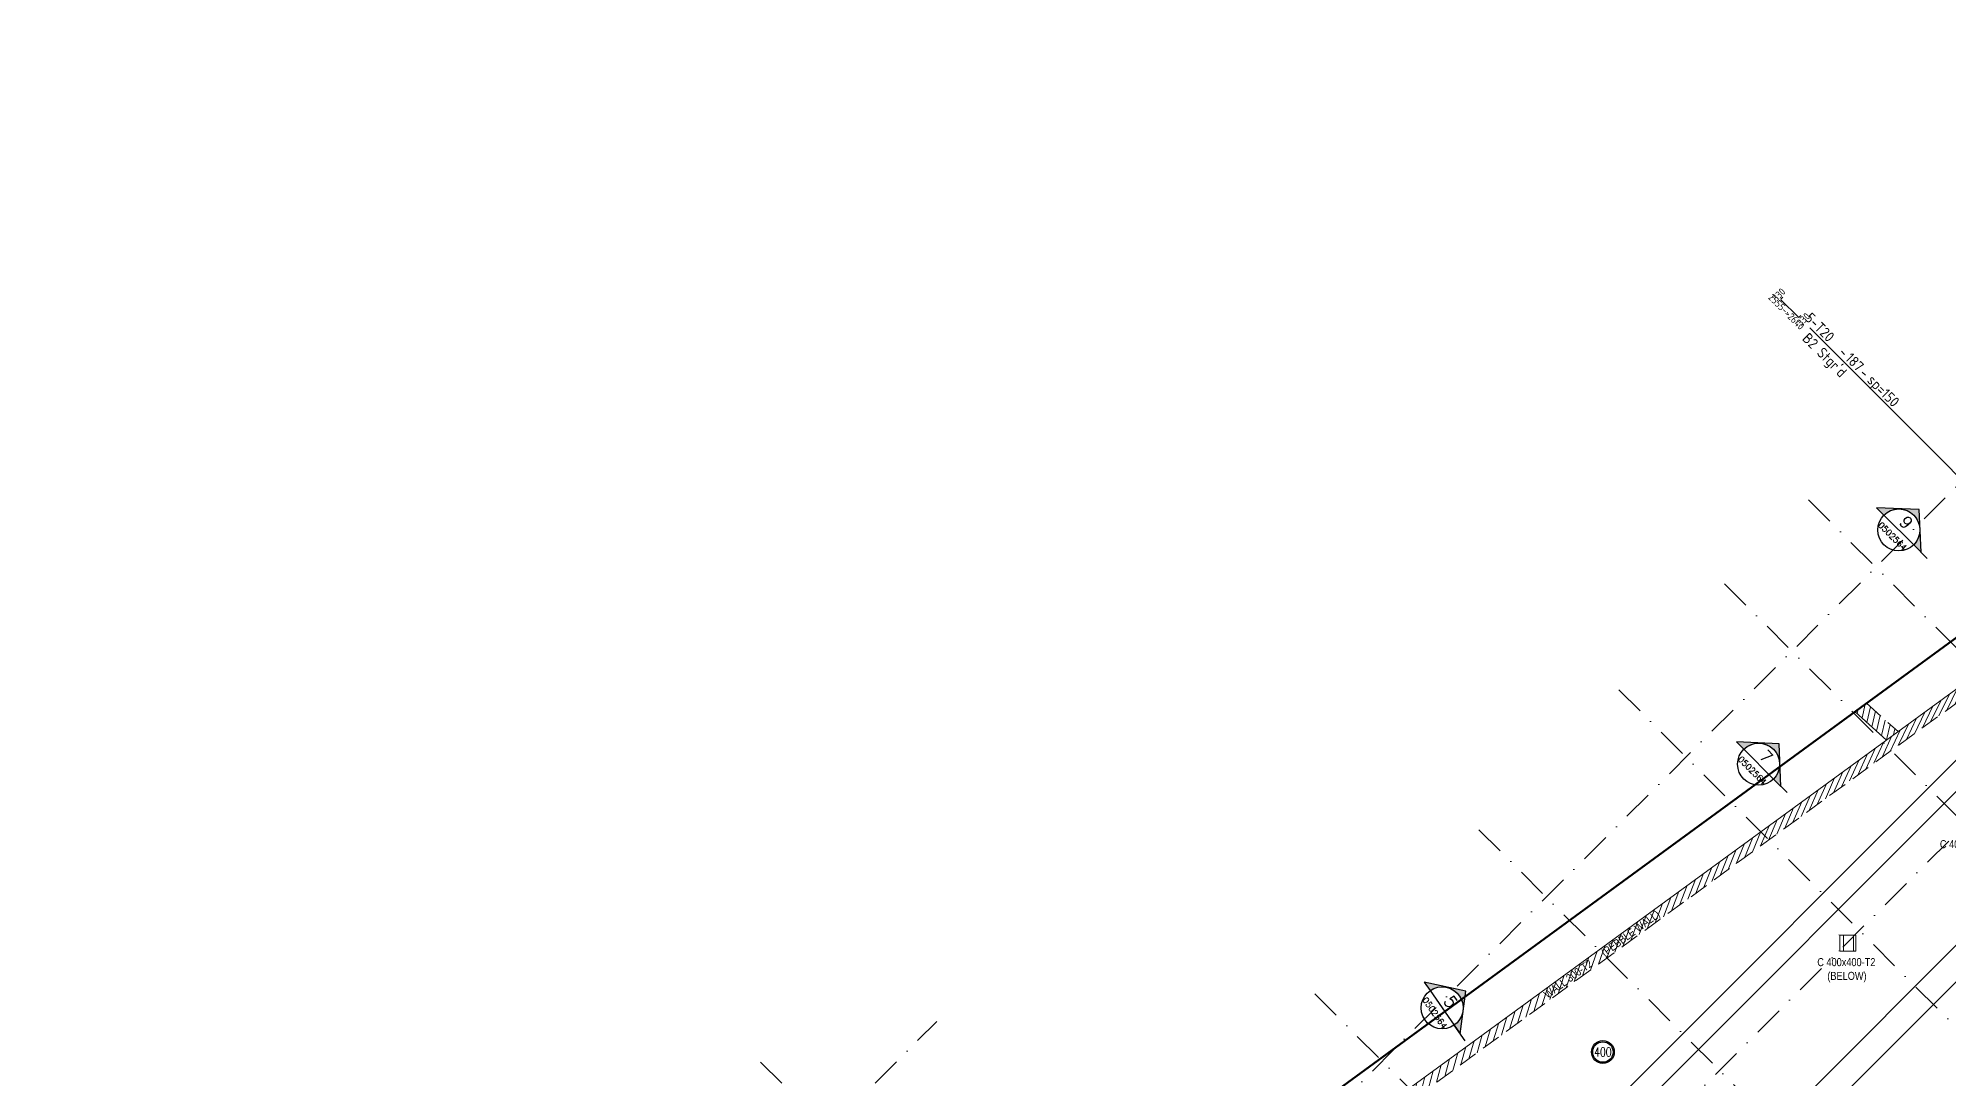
# Model space of a CAD drawing. Extents: x 660761725 to 1323371458, y 2734871439 to 5470067957.
# Drawn here: x 661442043 to 661489800, y 2735067172 to 2735093159 of the extents above; entities that cross this region are included whole.
import ezdxf
from ezdxf.enums import TextEntityAlignment as Align

# ---------------------------------------------------------------- set-up
doc = ezdxf.new("R2010")
doc.units = 0
for name, pattern in [('AXES', [1.95, 1.2, -0.25, 0.25, -0.25]), ('CENTER2', [28.575000000000003, 19.05, -3.175, 3.175, -3.175]), ('Hidden', [714.375, 476.25, -238.125]), ('sbp_axis_short', [10, 5, -2.5, 0, -2.5])]:
    doc.linetypes.add(name, pattern=pattern)
doc.layers.add('A-DETL', color=5, linetype='Continuous', lineweight=9, true_color=0x0000ff)
for name, color, linetype, lineweight in [('A-FLOR-PATT', 7, 'Continuous', 15), ('A-ROOF', 7, 'Continuous', 15), ('A-WALL', 7, 'Continuous', 15), ('A-WALL-IDEN', 7, 'Continuous', 9), ('S-COLS-IDEN', 7, 'Continuous', 9), ('S-GRID', 7, 'Continuous', 9), ('S-MATCH LNE', 5, 'CENTER2', 40)]:
    doc.layers.add(name, color=color, linetype=linetype, lineweight=lineweight)
for name, color, linetype in [('S-AXIS', 20, 'AXES'), ('S-IDEN', 221, 'Continuous'), ('S-LEVEL', 3, 'Continuous'), ('S-RDIMO', 8, 'Continuous'), ('S-RSYMB', 7, 'Continuous'), ('S-SCEL-INDT', 222, 'Continuous'), ('S-SIMPLETEXT', 7, 'Continuous'), ('S-TXT', 3, 'Continuous')]:
    doc.layers.add(name, color=color, linetype=linetype)
doc.styles.add('08437-0000-2-020-000R-0511-00$0$ROMANS', font='ROMANS.shx', dxfattribs={"width": 0.75})
doc.styles.add('Arial Narrow_1', font='ARIALN.TTF', dxfattribs={"height": 199.9999999999998})
doc.styles.add('ARMACAD', font='isocp.shx')
doc.styles.add('ROMANS', font='romans.shx')
doc.styles.add('ROMANT', font='romant')
pattern_1 = [(74.99999999999999, (0, 0), (-153.3407249233896, 41.08752341002518), [])]

# ---------------------------------------------------------------- blocks, each defined once
blk = doc.blocks.new('I am… All Range.')
at = {"layer": 'S-GRID', "color": 8, "linetype": 'sbp_axis_short', "lineweight": 13, "ltscale": 150}
for p, q in [((662613679.1571203, 2734523360.248725), (662679782.7279356, 2734589463.81954)), ((662618010.1861551, 2734519029.21969), (662684113.7569702, 2734585132.790505)), ((662664888.7277402, 2734577934.090839), (662687431.1831487, 2734555391.635431)), ((662662792.38458, 2734575837.747679), (662685335.3221155, 2734553295.930852)), ((662660147.2208296, 2734573192.583929), (662682689.8586049, 2734550649.946153)), ((662656650.5753036, 2734569695.938403), (662679193.2130787, 2734547153.300627)), ((662652549.4973798, 2734565594.860479), (662675093.4908426, 2734543051.956323)), ((662607615.8569804, 2734529423.548865), (662643100.4238242, 2734564908.115708)), ((662638694.7375193, 2734563892.988339), (662667314.0845935, 2734535273.641264))]:
    blk.add_line(p, q, dxfattribs=at)
blk = doc.blocks.new('*U1143')
at = {"layer": 'S-SCEL-INDT'}
h = blk.add_hatch(color=256, dxfattribs=at)
edge = h.paths.add_edge_path()
edge.add_line((7.000001906104444, 2.263283386128023e-05), (10.50000190576247, 3.394924715394154e-05))
edge.add_line((10.50000190576247, 3.394924715394154e-05), (-2.921335544670001e-05, 9.624999999075953))
edge.add_line((-2.921335544670001e-05, 9.624999999075953), (-10.49999809220753, -3.394923260202631e-05))
edge.add_line((-10.49999809220753, -3.394923260202631e-05), (-6.999998092549504, -2.263281203340739e-05))
edge.add_arc((1.90677747013979e-06, 1.091277068709939e-11), 6.999999999363562, 0.00018525217620890544, 180.0001852521762, ccw=False)
at = {"layer": 'S-SCEL-INDT', "color": 2, "linetype": 'Continuous'}
blk.add_line((-6.999999999228748, 4.272327350918204e-05), (6.999999999228748, -4.272327350918204e-05), dxfattribs=at)
at = {"layer": 'S-SCEL-INDT'}
blk.add_line((13.40845287412958, 4.901550710201263e-05), (7.000001906104444, 2.263283386128023e-05), dxfattribs=at)
blk.add_lwpolyline([(7.000001906104444, 2.263283386128023e-05), (10.50000190576247, 3.394924715394154e-05), (-2.921335544670001e-05, 9.624999999075953), (-10.49999809220753, -3.394923260202631e-05), (-6.999998092549504, -2.263281203340739e-05, -0.9999999999999999)], format="xyb", close=True, dxfattribs=at)
for centre, radius in [((0, 0), 6.999999999370188), ((0, -1.906788384076208e-06), 6.99999999936)]:
    blk.add_circle(centre, radius, dxfattribs=at)
at = {"layer": 'S-SCEL-INDT', "linetype": 'Continuous', "style": 'ROMANT', "flags": 8}
for rotation, p in [(359.9998251523294, (-9.533905540592968e-07, 3.499999999687137)), (0.0001748476705820678, (9.533905540592968e-07, 3.499943417606119))]:
    blk.add_attdef('01', text='', height=4, rotation=rotation, dxfattribs=at).set_placement(p, align=Align.MIDDLE_CENTER)
at = {"layer": 'S-SCEL-INDT', "color": 3, "linetype": 'Continuous', "style": 'ROMANS', "flags": 8}
for rotation, p in [(359.9998251523294, (0, -2.974065839854546)), (0.0001748476705820678, (0, -2.97412474701559))]:
    blk.add_attdef('-', text='', height=2, rotation=rotation, dxfattribs=at).set_placement(p, align=Align.MIDDLE_CENTER)
blk = doc.blocks.new('I am… Limitless.')
at = {"layer": 'S-TXT', "color": 134}
ref = blk.add_blockref('*U1143', (662379935.8578038, 2734577182.791671), dxfattribs=dict(at, xscale=75.00000000000004, yscale=75.00000000000004, zscale=75.00000000000004, rotation=314.9998012006552))
ref.add_attrib('-', '0502564', dxfattribs={"layer": 'S-SCEL-INDT', "color": 3, "linetype": 'Continuous', "height": 150, "rotation": 314.9999734367988, "style": 'ROMANS'}).set_placement((662379778.1304733, 2734577025.065435), align=Align.MIDDLE_CENTER)
ref.add_attrib('01', '9', dxfattribs={"layer": 'S-SCEL-INDT', "linetype": 'Continuous', "height": 300.0000000000001, "rotation": 314.9999734367988, "style": 'ROMANT'}).set_placement((662380121.4710279, 2734577368.403505), align=Align.MIDDLE_CENTER)
ref = blk.add_blockref('*U1143', (662376430.3673108, 2734571333.420897), dxfattribs=dict(at, xscale=75.00000000000004, yscale=75.00000000000004, zscale=75.00000000000004, rotation=314.9491280640432))
ref.add_attrib('-', '0502564', dxfattribs={"layer": 'S-SCEL-INDT', "color": 3, "linetype": 'Continuous', "height": 150, "rotation": 314.949299896813, "style": 'ROMANS'}).set_placement((662376272.5005469, 2734571175.834219), align=Align.MIDDLE_CENTER)
ref.add_attrib('01', '7', dxfattribs={"layer": 'S-SCEL-INDT', "linetype": 'Continuous', "height": 300.0000000000001, "rotation": 314.949299896813, "style": 'ROMANT'}).set_placement((662376616.14462, 2734571518.8685), align=Align.MIDDLE_CENTER)
ref = blk.add_blockref('*U1143', (662368520.6147155, 2734565246.78983), dxfattribs=dict(at, xscale=75.00000000000003, yscale=75.00000000000003, zscale=75.00000000000003, rotation=304.9491279412351))
ref.add_attrib('-', '0502564', dxfattribs={"layer": 'S-SCEL-INDT', "color": 3, "linetype": 'Continuous', "height": 150, "rotation": 304.9492993235597, "style": 'ROMANS'}).set_placement((662368337.7816628, 2734565119.010525), align=Align.MIDDLE_CENTER)
ref.add_attrib('01', '5', dxfattribs={"layer": 'S-SCEL-INDT', "linetype": 'Continuous', "height": 300.0000000000001, "rotation": 304.9492993235597, "style": 'ROMANT'}).set_placement((662368735.7722884, 2734565397.160176), align=Align.MIDDLE_CENTER)
blk = doc.blocks.new('*U89')
at = {"layer": 'S-IDEN', "color": 8}
for radius in [3.8, 3.4]:
    blk.add_circle((0, 0), radius, dxfattribs=at)
at = {"layer": 'S-IDEN', "color": 4, "style": '08437-0000-2-020-000R-0511-00$0$ROMANS', "width": 0.75, "flags": 8}
blk.add_attdef('100', text='', height=3, dxfattribs=at).set_placement((0, 0), align=Align.MIDDLE_CENTER)
blk = doc.blocks.new('I am… Atomic.')
at = {"layer": 'A-FLOR-PATT', "transparency": 33554600}
h = blk.add_hatch(dxfattribs=at)
h.set_pattern_fill('ANSI31', color=8, scale=50, angle=30, style=0)
h.set_pattern_definition(pattern_1)
edge = h.paths.add_edge_path()
edge.add_line((662389967.6433319, 2734579123.010657), (662390007.8012236, 2734579503.468677))
edge.add_line((662342114.705975, 2734544592.546931), (662390007.8012234, 2734579503.468677))
edge.add_line((662363195.8073889, 2734559608.047176), (662389967.7690635, 2734579123.040917))
edge.add_line((662362417.6524743, 2734559040.823584), (662363719.8899552, 2734559990.06879))
edge.add_line((662346720.4841449, 2734547598.623516), (662362783.6519626, 2734559307.613063))
edge.add_line((662345821.5310795, 2734546943.346041), (662347578.010761, 2734548223.703842))
edge.add_line((662342292.6126368, 2734544370.997322), (662346307.4227723, 2734547297.529027))
edge.add_line((662325865.2845687, 2734528370.671522), (662342114.6925843, 2734544592.5523))
edge.add_line((662340490.7204528, 2734542572.157625), (662342149.9785906, 2734544228.604904))
edge.add_line((662339422.0417168, 2734541505.28928), (662341320.3495216, 2734543400.381265))
edge.add_line((662336597.6306283, 2734538685.662872), (662340136.8031961, 2734542218.839921))
edge.add_line((662332705.8949801, 2734534800.520002), (662336243.7133716, 2734538332.345168))
edge.add_line((662332253.0745114, 2734534348.466631), (662332782.9359009, 2734534877.430412))
edge.add_line((662326312.3910785, 2734528417.846987), (662332351.9776915, 2734534447.202265))
edge.add_line((662325865.2845687, 2734528370.671522), (662326312.3910785, 2734528417.846987))
h = blk.add_hatch(dxfattribs=at)
h.set_pattern_fill('ANSI31', color=8, scale=50, angle=30, style=0)
h.set_pattern_definition(pattern_1)
edge = h.paths.add_edge_path()
edge.add_line((662389967.6433319, 2734579123.010657), (662390007.8012236, 2734579503.468677))
edge.add_line((662390178.8400514, 2734578972.951882), (662393574.2351673, 2734576558.543434))
edge.add_line((662390389.9110394, 2734578822.862847), (662389967.7690635, 2734579123.040917))
edge.add_line((662401600.1085552, 2734571260.373601), (662390007.8012234, 2734579503.468677))
edge.add_line((662401045.2346829, 2734570742.112331), (662400996.5411683, 2734571280.666277))
edge.add_line((662400996.5411683, 2734571280.666277), (662391834.41239, 2734577795.702194))
edge.add_line((662401631.7932035, 2734570909.939), (662401600.1085552, 2734571260.373601))
edge.add_line((662398386.0115408, 2734568087.393885), (662401045.2346829, 2734570742.112331))
edge.add_line((662378065.801715, 2734545768.423274), (662383150.2610395, 2734551353.010825))
edge.add_line((662383150.2610395, 2734551353.010825), (662388234.7203641, 2734556937.598375))
edge.add_line((662388234.7203641, 2734556937.598375), (662393319.1796887, 2734562522.185926))
edge.add_line((662393319.1796887, 2734562522.185926), (662398403.6390133, 2734568106.773477))
edge.add_line((662377177.0145457, 2734544792.211362), (662378389.7704264, 2734546124.258873))
edge.add_line((662345219.5168241, 2734509691.243385), (662350637.7770958, 2734515642.46591))
edge.add_line((662350637.7770958, 2734515642.46591), (662356056.0373675, 2734521593.688435))
edge.add_line((662356056.0373675, 2734521593.688435), (662361474.2976393, 2734527544.91096))
edge.add_line((662361474.2976393, 2734527544.91096), (662366892.5579109, 2734533496.133485))
edge.add_line((662366892.5579109, 2734533496.133485), (662372310.8181826, 2734539447.35601))
edge.add_line((662372310.8181826, 2734539447.35601), (662377729.0784543, 2734545398.578536))
edge.add_line((662345267.5598451, 2734509156.384884), (662400082.3408674, 2734569362.972085))
edge.add_line((662401418.6805061, 2734570690.601139), (662400941.3227103, 2734570214.051982))
edge.add_line((662400082.3408674, 2734569362.972085), (662401631.7932035, 2734570909.939))
h = blk.add_hatch(dxfattribs=at)
h.set_pattern_fill('ANSI31', color=8, scale=50, angle=30, style=0)
h.set_pattern_definition(pattern_1)
h.paths.add_polyline_path([(662379129.8428366, 2734572854.771638), (662378841.1105785, 2734572643.884321), (662379625.867961, 2734571935.721013), (662379914.8579589, 2734572146.375746)])
h.paths.add_polyline_path([(662407967.0689715, 2734567385.984937), (662407536.2223183, 2734567816.83159), (662398987.1276885, 2734559064.274018), (662393889.4056096, 2734562560.874372), (662393685.5193458, 2734562336.933021), (662399210.0475222, 2734558547.58027)])
h = blk.add_hatch(dxfattribs=at)
h.set_pattern_fill('ANSI31', color=8, scale=50, angle=30, style=0)
h.set_pattern_definition(pattern_1)
edge = h.paths.add_edge_path()
edge.add_line((662345468.2720397, 2734510142.524049), (662345661.1307589, 2734509588.669044))
edge.add_line((662345219.5168241, 2734509691.243385), (662350637.7770958, 2734515642.46591))
edge.add_line((662350637.7770958, 2734515642.46591), (662356056.0373675, 2734521593.688435))
edge.add_line((662356056.0373675, 2734521593.688435), (662361474.2976393, 2734527544.91096))
edge.add_line((662361474.2976393, 2734527544.91096), (662366892.5579109, 2734533496.133485))
edge.add_line((662366892.5579109, 2734533496.133485), (662372310.8181826, 2734539447.35601))
edge.add_line((662372310.8181826, 2734539447.35601), (662377729.0784543, 2734545398.578536))
edge.add_line((662345267.5598451, 2734509156.384884), (662400082.3408674, 2734569362.972085))
h = blk.add_hatch(dxfattribs=at)
h.set_pattern_fill('ANSI31', color=8, scale=50, angle=30, style=0)
h.set_pattern_definition(pattern_1)
h.paths.add_polyline_path([(662378460.1288279, 2734567065.823874), (662378459.7978027, 2734566665.888583), (662378859.3943906, 2734566665.880591), (662378859.7254158, 2734567065.815882)])
at = {"layer": 'A-DETL', "color": 8, "linetype": 'Hidden', "lineweight": 9}
for p, q in [((662363195.8073889, 2734559608.047176), (662389967.7690635, 2734579123.040917)), ((662378439.1819066, 2734567074.216427), (662378460.1288279, 2734567065.823874)), ((662378460.1288279, 2734567065.823874), (662378459.7978027, 2734566665.888583)), ((662378859.7254158, 2734567065.815882), (662378460.1288279, 2734567065.823874)), ((662378839.5857193, 2734567073.885015), (662378859.6017148, 2734567065.865444)), ((662378859.3943906, 2734566665.880591), (662378859.7254158, 2734567065.815882)), ((662378439.1739053, 2734566674.151714), (662378459.7978027, 2734566665.888583)), ((662378459.7978027, 2734566665.888583), (662378859.3943906, 2734566665.880591)), ((662378859.2706895, 2734566665.930153), (662378839.577718, 2734566673.820302))]:
    blk.add_line(p, q, dxfattribs=at)
blk.add_lwpolyline([(662379129.8428367, 2734572854.771638), (662379916.0189761, 2734572145.328047)], dxfattribs=at)
at = {"layer": 'A-ROOF', "color": 8, "lineweight": 13}
blk.add_line((662389680.6962347, 2734579264.969228), (662342118.9841868, 2734544586.677794), dxfattribs=at)
blk.add_lwpolyline([(662378841.1105785, 2734572643.884321), (662379627.0622216, 2734571934.643315)], dxfattribs=at)
at = {"layer": 'A-WALL', "color": 8, "lineweight": 13}
blk.add_line((662342114.705975, 2734544592.546931), (662390007.8012234, 2734579503.468677), dxfattribs=at)
at = {"layer": 'S-MATCH LNE', "ltscale": 50, "const_width": 50}
blk.add_lwpolyline([(662361713.0110677, 2734560133.682059), (662392634.5624754, 2734582718.491432)], dxfattribs=at)
at = {"layer": 'S-LEVEL', "xscale": 74.99999999999999, "yscale": 75.00000001090066, "zscale": 74.99999999999999}
blk.add_blockref('*U89', (662372537.9889698, 2734564144.474891), dxfattribs=at).add_auto_attribs({'100': '400'})
at = {"layer": 'A-WALL-IDEN', "color": 8, "char_height": 199.9999999999998, "attachment_point": 1, "rotation": 36.14403968270574, "style": 'Arial Narrow_1'}
for s, insert, width in [('(PEBBLE WALL)', (662372469.3055375, 2734566678.929477), 2172.573124999998), ('WALL 300-T2', (662371038.5689262, 2734565633.932956), 1771.729374999998)]:
    blk.add_mtext(s, dxfattribs=dict(at, insert=insert, width=width))
at = {"layer": 'S-COLS-IDEN', "color": 8, "char_height": 199.9999999999998, "attachment_point": 1, "style": 'Arial Narrow_1'}
for s, insert, width in [('C 400x400-T2', (662380962.8355833, 2734569435.807543), 1819.830624999998), ('C 400x400-T2', (662377897.7280073, 2734566489.223883), 1819.830624999998), ('(BELOW)', (662378149.082174, 2734566145.265549), 1218.564999999999)]:
    blk.add_mtext(s, dxfattribs=dict(at, insert=insert, width=width))
blk = doc.blocks.new('cadf_10')
at = {"color": 1}
for p, q in [((-4.158496580606208, 1.201089783226742), (-5.644468778018359, 1.201089783226742)), ((4.158496580606207, 1.201089783226742), (5.644468778018359, 1.201089783226742))]:
    blk.add_line(p, q, dxfattribs=at)
at = {"style": 'ARMACAD'}
for tag, p in [('$COM1', (-10.93526643674234, 2.542619974829577)), ('$COM2', (-9.757982686735758, -5.302973364669228))]:
    blk.add_attdef(tag, text='', height=3.5, dxfattribs=at).set_placement(p, align=Align.BOTTOM_RIGHT)
at = {"color": 1, "style": 'ARMACAD'}
blk.add_attdef('$NUM', text='', height=3.5, dxfattribs=at).set_placement((0, 0), align=Align.CENTER)
blk = doc.blocks.new('*U520', base_point=(661486236.0705488, 2735086121.795215))
at = {"layer": 'S-RSYMB'}
blk.add_lwpolyline([(661486059.1724406, 2735086371.795215), (661486019.0024887, 2735086331.625263, 0.4142135623730951), (661486019.0024887, 2735086301.519489), (661486442.491653, 2735085878.030324, 0.4142135623730951), (661486472.5974269, 2735085878.030324), (661486512.7673788, 2735085918.200276)], format="xyb", dxfattribs=at)
at = {"layer": 'S-RSYMB', "style": 'ARMACAD'}
for tag, rotation, p in [('D0', 45.00000002086252, (661485957.7701849, 2735086433.027518)), ('D1', 314.9999999901055, (661486149.429791, 2735086008.457627)), ('D2', 45.00000002086252, (661486573.9996827, 2735085816.798021))]:
    blk.add_attdef(tag, text='', height=180, rotation=rotation, dxfattribs=at).set_placement(p, align=Align.MIDDLE_CENTER)

msp = doc.modelspace()

# ---------------------------------------------------------------- linework, layer by layer
at = {"layer": 'S-RDIMO'}
for p, q in [((661494773.4874277, 2735079923.084199), (661464536.2813474, 2735049685.878125)), ((661464824.3402886, 2735049185.785047), (661495061.5396057, 2735079422.984358)), ((661497085.1206592, 2735077611.387085), (661466847.4992229, 2735047374.601239)), ((661497435.514336, 2735077048.978904), (661467198.3098012, 2735046811.776142))]:
    msp.add_line(p, q, dxfattribs=at)
msp.add_lwpolyline([(661494780.6948037, 2735077471.104439), (661494051.2432834, 2735078200.556002, -1), (661493839.1112553, 2735078412.688043), (661493657.1672857, 2735078594.632023, -1), (661493445.0352575, 2735078806.764063), (661486324.4588908, 2735085927.340847)], format="xyb", dxfattribs=at)

# ---------------------------------------------------------------- block references
at = {"layer": 'S-AXIS'}
for name, p in [('I am… All Range.', (-1178594.647812605, 503695.4297404289)), ('I am… Atomic.', (-891384.0282816887, 503695.4297404289)), ('I am… Limitless.', (-891384.0282816887, 503695.4297404289))]:
    msp.add_blockref(name, p, dxfattribs=at)
at = {"layer": 'S-RSYMB'}
msp.add_blockref('*U520', (661485829.2406775, 2735086441.934052, -1e-08), dxfattribs=at).add_auto_attribs({'D0': '330', 'D1': '2555->2640', 'D2': '330'})
at = {"layer": 'S-SIMPLETEXT'}
ref = msp.add_blockref('cadf_10', (661487354.3737222, 2735084976.975471), dxfattribs=dict(at, xscale=74.99999998083516, yscale=75, zscale=75, rotation=314.9999983257133))
ref.add_attrib('$NUM', '187', dxfattribs={"color": 1, "height": 262.5, "rotation": 315, "style": 'ARMACAD', "flags": 2}).set_placement((661487354.3737222, 2735084976.975471), align=Align.CENTER)
ref.add_attrib('$COM1', '5-T20         sp=150', dxfattribs={"height": 262.5, "rotation": 315, "style": 'ARMACAD', "flags": 2}).set_placement((661488406.6146121, 2735083924.734519), align=Align.RIGHT)

# ---------------------------------------------------------------- texts
at = {"layer": 'S-SIMPLETEXT', "style": 'ARMACAD'}
msp.add_text("B2 Stgr'd", height=262.5, rotation=315, dxfattribs=at).set_placement((661487092.4984344, 2735084666.273209), align=Align.RIGHT)

doc.saveas('drawing.dxf')
